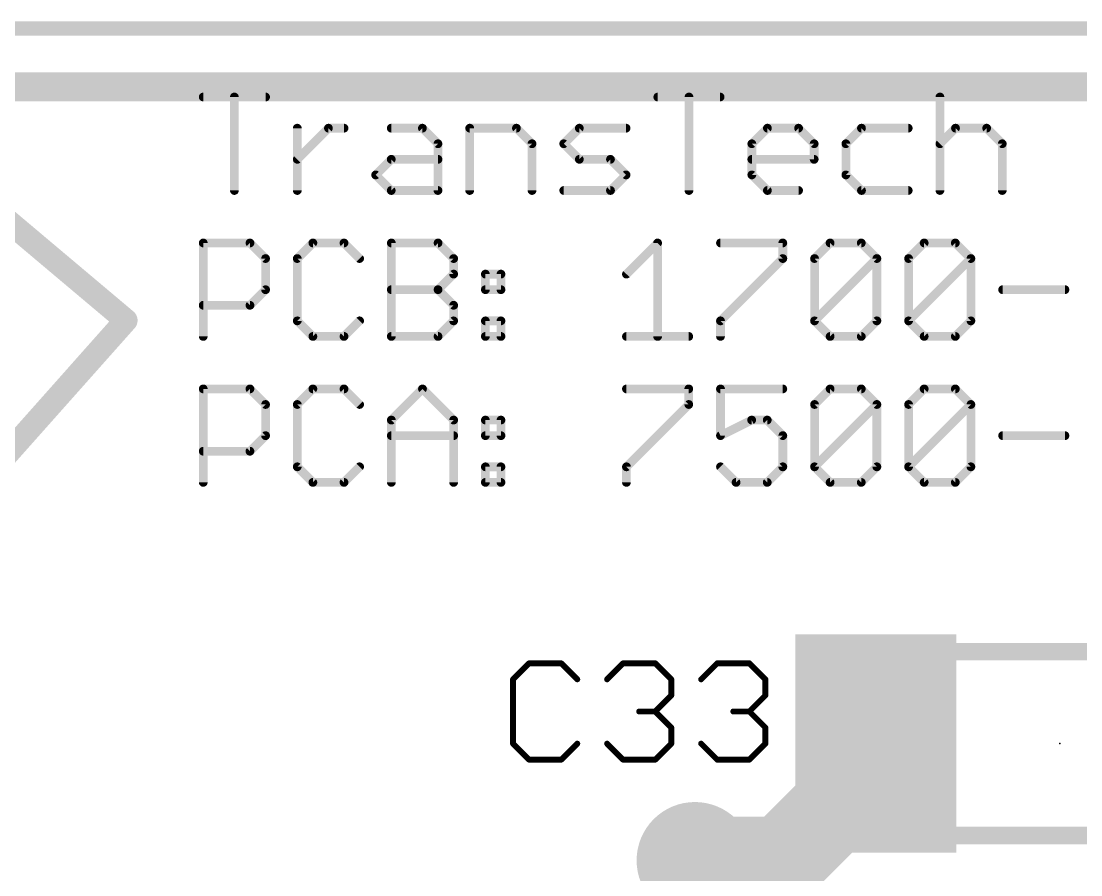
# Model space of a CAD drawing. Extents: x -19 to 124, y 0 to 88.
# Drawn here: x 13.57 to 22.79, y 75.19 to 82.61 of the extents above; entities that cross this region are included whole.
import ezdxf

# ---------------------------------------------------------------- set-up
doc = ezdxf.new("R2010")
doc.units = 0
for name, color, linetype in [('1', 12, 'CONTINUOUS'), ('18', 110, 'CONTINUOUS'), ('2', 110, 'CONTINUOUS'), ('20', 53, 'CONTINUOUS'), ('21', 253, 'CONTINUOUS'), ('23', 53, 'CONTINUOUS'), ('25', 253, 'CONTINUOUS')]:
    doc.layers.add(name, color=color, linetype=linetype)

# ---------------------------------------------------------------- blocks, each defined once
blk = doc.blocks.new('RECT')
blk.add_solid([(-0.5, -0.5), (0.5, -0.5), (-0.5, 0.5), (0.5, 0.5)])
blk = doc.blocks.new('ROUNDV')
at = {"const_width": 0.5}
blk.add_lwpolyline([(0, -0.25, 1), (0, 0.25, 1), (0, -0.25)], format="xyb", dxfattribs=at)

msp = doc.modelspace()

# ---------------------------------------------------------------- linework, layer by layer
at = {"layer": '1', "const_width": 0.762}
for points in [[(21.006, 76.327), (21.006, 76.124)], [(21.006, 76.124), (20.193, 75.311)], [(20.193, 75.311), (19.431, 75.311)]]:
    msp.add_lwpolyline(points, dxfattribs=at)
at = {"layer": '1', "const_width": 0.381}
for points in [[(21.1965, 76.327, 1), (20.8155, 76.327)], [(21.1407, 75.9893, 1), (20.8713, 76.2587)], [(20.8155, 76.124, 1), (21.1965, 76.124)], [(19.431, 75.5015, 1), (19.431, 75.1205)], [(20.0583, 75.4457, 1), (20.3277, 75.1763)], [(20.193, 75.1205, 1), (20.193, 75.5015)]]:
    msp.add_lwpolyline(points, format="xyb", dxfattribs=at)
at = {"layer": '2', "const_width": 0.254}
msp.add_lwpolyline([(101.092, 82.042), (0.508, 82.042)], dxfattribs=at)
at = {"layer": '20', "const_width": 0.127}
msp.add_lwpolyline([(101.6, 82.55), (0, 82.55)], dxfattribs=at)
at = {"layer": '21', "const_width": 0.1524}
for points in [[(24.206, 77.127), (21.006, 77.127)], [(21.006, 75.527), (24.206, 75.527)]]:
    msp.add_lwpolyline(points, dxfattribs=at)
at = {"layer": '21', "const_width": 0.0762}
for points in [[(21.006, 77.1651, 1), (21.006, 77.0889)], [(21.006, 75.5651, 1), (21.006, 75.4889)]]:
    msp.add_lwpolyline(points, format="xyb", dxfattribs=at)
at = {"layer": '23'}
msp.add_point((22.606, 76.327), dxfattribs=at)
at = {"layer": '25'}
for points, const_width in [([(12.065, 82.042), (14.478, 80.01)], 0.2032), ([(15.1511, 81.9538), (15.6934, 81.9538)], 0.0762), ([(15.4223, 81.1403), (15.4223, 81.9538)], 0.0762), ([(19.1076, 81.9538), (19.6499, 81.9538)], 0.0762), ([(19.3787, 81.1403), (19.3787, 81.9538)], 0.0762), ([(21.5633, 81.9538), (21.5633, 81.1403)], 0.0762), ([(15.9697, 81.1403), (15.9697, 81.6826)], 0.0762), ([(15.9697, 81.4115), (16.2408, 81.6826)], 0.0762), ([(16.2408, 81.6826), (16.3764, 81.6826)], 0.0762), ([(16.7874, 81.6826), (17.0586, 81.6826)], 0.0762), ([(17.0586, 81.6826), (17.1942, 81.547)], 0.0762), ([(17.4704, 81.1403), (17.4704, 81.6826)], 0.0762), ([(17.4704, 81.6826), (17.8772, 81.6826)], 0.0762), ([(17.8772, 81.6826), (18.0127, 81.547)], 0.0762), ([(18.289, 81.547), (18.4246, 81.6826)], 0.0762), ([(18.4246, 81.6826), (18.8313, 81.6826)], 0.0762), ([(19.9261, 81.547), (20.0617, 81.6826)], 0.0762), ([(20.0617, 81.6826), (20.3329, 81.6826)], 0.0762), ([(20.3329, 81.6826), (20.4685, 81.547)], 0.0762), ([(20.8803, 81.6826), (20.7447, 81.547)], 0.0762), ([(21.287, 81.6826), (20.8803, 81.6826)], 0.0762), ([(21.5633, 81.547), (21.6989, 81.6826)], 0.0762), ([(21.6989, 81.6826), (21.97, 81.6826)], 0.0762), ([(21.97, 81.6826), (22.1056, 81.547)], 0.0762), ([(17.1942, 81.547), (17.1942, 81.1403)], 0.0762), ([(18.0127, 81.547), (18.0127, 81.1403)], 0.0762), ([(18.4246, 81.4115), (18.289, 81.547)], 0.0762), ([(19.9261, 81.2759), (19.9261, 81.547)], 0.0762), ([(20.4685, 81.547), (20.4685, 81.4115)], 0.0762), ([(20.7447, 81.547), (20.7447, 81.2759)], 0.0762), ([(22.1056, 81.547), (22.1056, 81.1403)], 0.0762), ([(16.6518, 81.2759), (16.7874, 81.4115)], 0.0762), ([(16.7874, 81.4115), (17.1942, 81.4115)], 0.0762), ([(18.6957, 81.4115), (18.4246, 81.4115)], 0.0762), ([(18.8313, 81.2759), (18.6957, 81.4115)], 0.0762), ([(20.4685, 81.4115), (19.9261, 81.4115)], 0.0762), ([(16.7874, 81.1403), (16.6518, 81.2759)], 0.0762), ([(18.6957, 81.1403), (18.8313, 81.2759)], 0.0762), ([(20.0617, 81.1403), (19.9261, 81.2759)], 0.0762), ([(20.7447, 81.2759), (20.8803, 81.1403)], 0.0762), ([(17.1942, 81.1403), (16.7874, 81.1403)], 0.0762), ([(18.289, 81.1403), (18.6957, 81.1403)], 0.0762), ([(20.3329, 81.1403), (20.0617, 81.1403)], 0.0762), ([(20.8803, 81.1403), (21.287, 81.1403)], 0.0762), ([(15.1511, 79.8703), (15.1511, 80.6838)], 0.0762), ([(15.1511, 80.6838), (15.5578, 80.6838)], 0.0762), ([(15.5578, 80.6838), (15.6934, 80.5482)], 0.0762), ([(16.1053, 80.6838), (15.9697, 80.5482)], 0.0762), ([(16.3764, 80.6838), (16.1053, 80.6838)], 0.0762), ([(16.512, 80.5482), (16.3764, 80.6838)], 0.0762), ([(16.7883, 79.8703), (16.7883, 80.6838)], 0.0762), ([(16.7883, 80.6838), (17.195, 80.6838)], 0.0762), ([(17.195, 80.6838), (17.3306, 80.5482)], 0.0762), ([(18.8347, 80.4126), (19.1059, 80.6838)], 0.0762), ([(19.1059, 80.6838), (19.1059, 79.8703)], 0.0762), ([(19.6533, 80.6838), (20.1956, 80.6838)], 0.0762), ([(20.1956, 80.6838), (20.1956, 80.5482)], 0.0762), ([(20.4719, 80.5482), (20.6074, 80.6838)], 0.0762), ([(20.6074, 80.6838), (20.8786, 80.6838)], 0.0762), ([(20.8786, 80.6838), (21.0142, 80.5482)], 0.0762), ([(21.2904, 80.5482), (21.426, 80.6838)], 0.0762), ([(21.426, 80.6838), (21.6972, 80.6838)], 0.0762), ([(21.6972, 80.6838), (21.8328, 80.5482)], 0.0762), ([(15.6934, 80.5482), (15.6934, 80.277)], 0.0762), ([(15.9697, 80.5482), (15.9697, 80.0059)], 0.0762), ([(17.3306, 80.5482), (17.3306, 80.4126)], 0.0762), ([(20.1956, 80.5482), (19.6533, 80.0059)], 0.0762), ([(20.4719, 80.0059), (20.4719, 80.5482)], 0.0762), ([(20.4719, 80.0059), (21.0142, 80.5482)], 0.0762), ([(21.0142, 80.5482), (21.0142, 80.0059)], 0.0762), ([(21.2904, 80.0059), (21.2904, 80.5482)], 0.0762), ([(21.2904, 80.0059), (21.8328, 80.5482)], 0.0762), ([(21.8328, 80.5482), (21.8328, 80.0059)], 0.0762), ([(17.3306, 80.4126), (17.195, 80.277)], 0.0762), ([(17.6068, 80.4126), (17.7424, 80.4126)], 0.0762), ([(17.6068, 80.277), (17.6068, 80.4126)], 0.0762), ([(17.7424, 80.4126), (17.7424, 80.277)], 0.0762), ([(15.6934, 80.277), (15.5578, 80.1415)], 0.0762), ([(16.7883, 80.277), (17.195, 80.277)], 0.0762), ([(17.195, 80.277), (17.3306, 80.1415)], 0.0762), ([(17.7424, 80.277), (17.6068, 80.277)], 0.0762), ([(22.109, 80.277), (22.6513, 80.277)], 0.0762), ([(15.5578, 80.1415), (15.1511, 80.1415)], 0.0762), ([(17.3306, 80.1415), (17.3306, 80.0059)], 0.0762), ([(14.478, 80.01), (12.446, 77.724)], 0.2032), ([(15.9697, 80.0059), (16.1053, 79.8703)], 0.0762), ([(16.3764, 79.8703), (16.512, 80.0059)], 0.0762), ([(17.3306, 80.0059), (17.195, 79.8703)], 0.0762), ([(17.6068, 80.0059), (17.7424, 80.0059)], 0.0762), ([(17.6068, 79.8703), (17.6068, 80.0059)], 0.0762), ([(17.7424, 80.0059), (17.7424, 79.8703)], 0.0762), ([(19.6533, 80.0059), (19.6533, 79.8703)], 0.0762), ([(20.6074, 79.8703), (20.4719, 80.0059)], 0.0762), ([(21.0142, 80.0059), (20.8786, 79.8703)], 0.0762), ([(21.426, 79.8703), (21.2904, 80.0059)], 0.0762), ([(21.8328, 80.0059), (21.6972, 79.8703)], 0.0762), ([(16.1053, 79.8703), (16.3764, 79.8703)], 0.0762), ([(17.195, 79.8703), (16.7883, 79.8703)], 0.0762), ([(17.7424, 79.8703), (17.6068, 79.8703)], 0.0762), ([(18.8347, 79.8703), (19.377, 79.8703)], 0.0762), ([(20.8786, 79.8703), (20.6074, 79.8703)], 0.0762), ([(21.6972, 79.8703), (21.426, 79.8703)], 0.0762), ([(15.1511, 78.6003), (15.1511, 79.4138)], 0.0762), ([(15.1511, 79.4138), (15.5578, 79.4138)], 0.0762), ([(15.5578, 79.4138), (15.6934, 79.2782)], 0.0762), ([(16.1053, 79.4138), (15.9697, 79.2782)], 0.0762), ([(16.3764, 79.4138), (16.1053, 79.4138)], 0.0762), ([(16.512, 79.2782), (16.3764, 79.4138)], 0.0762), ([(16.7883, 79.1426), (17.0594, 79.4138)], 0.0762), ([(17.0594, 79.4138), (17.3306, 79.1426)], 0.0762), ([(18.8347, 79.4138), (19.377, 79.4138)], 0.0762), ([(19.377, 79.4138), (19.377, 79.2782)], 0.0762), ([(20.1956, 79.4138), (19.6533, 79.4138)], 0.0762), ([(19.6533, 79.4138), (19.6533, 79.007)], 0.0762), ([(20.4719, 79.2782), (20.6074, 79.4138)], 0.0762), ([(20.6074, 79.4138), (20.8786, 79.4138)], 0.0762), ([(20.8786, 79.4138), (21.0142, 79.2782)], 0.0762), ([(21.2904, 79.2782), (21.426, 79.4138)], 0.0762), ([(21.426, 79.4138), (21.6972, 79.4138)], 0.0762), ([(21.6972, 79.4138), (21.8328, 79.2782)], 0.0762), ([(15.6934, 79.2782), (15.6934, 79.007)], 0.0762), ([(15.9697, 79.2782), (15.9697, 78.7359)], 0.0762), ([(19.377, 79.2782), (18.8347, 78.7359)], 0.0762), ([(20.4719, 78.7359), (20.4719, 79.2782)], 0.0762), ([(20.4719, 78.7359), (21.0142, 79.2782)], 0.0762), ([(21.0142, 79.2782), (21.0142, 78.7359)], 0.0762), ([(21.2904, 78.7359), (21.2904, 79.2782)], 0.0762), ([(21.2904, 78.7359), (21.8328, 79.2782)], 0.0762), ([(21.8328, 79.2782), (21.8328, 78.7359)], 0.0762), ([(16.7883, 78.6003), (16.7883, 79.1426)], 0.0762), ([(17.3306, 79.1426), (17.3306, 78.6003)], 0.0762), ([(17.6068, 79.1426), (17.7424, 79.1426)], 0.0762), ([(17.6068, 79.007), (17.6068, 79.1426)], 0.0762), ([(17.7424, 79.1426), (17.7424, 79.007)], 0.0762), ([(19.6533, 79.007), (19.9244, 79.1426)], 0.0762), ([(19.9244, 79.1426), (20.06, 79.1426)], 0.0762), ([(20.06, 79.1426), (20.1956, 79.007)], 0.0762), ([(15.6934, 79.007), (15.5578, 78.8715)], 0.0762), ([(16.7883, 79.007), (17.3306, 79.007)], 0.0762), ([(17.7424, 79.007), (17.6068, 79.007)], 0.0762), ([(20.1956, 79.007), (20.1956, 78.7359)], 0.0762), ([(22.109, 79.007), (22.6513, 79.007)], 0.0762), ([(15.5578, 78.8715), (15.1511, 78.8715)], 0.0762), ([(15.9697, 78.7359), (16.1053, 78.6003)], 0.0762), ([(16.3764, 78.6003), (16.512, 78.7359)], 0.0762), ([(17.6068, 78.7359), (17.7424, 78.7359)], 0.0762), ([(17.6068, 78.6003), (17.6068, 78.7359)], 0.0762), ([(17.7424, 78.7359), (17.7424, 78.6003)], 0.0762), ([(18.8347, 78.7359), (18.8347, 78.6003)], 0.0762), ([(19.7889, 78.6003), (19.6533, 78.7359)], 0.0762), ([(20.1956, 78.7359), (20.06, 78.6003)], 0.0762), ([(20.6074, 78.6003), (20.4719, 78.7359)], 0.0762), ([(21.0142, 78.7359), (20.8786, 78.6003)], 0.0762), ([(21.426, 78.6003), (21.2904, 78.7359)], 0.0762), ([(21.8328, 78.7359), (21.6972, 78.6003)], 0.0762), ([(16.1053, 78.6003), (16.3764, 78.6003)], 0.0762), ([(17.7424, 78.6003), (17.6068, 78.6003)], 0.0762), ([(20.06, 78.6003), (19.7889, 78.6003)], 0.0762), ([(20.8786, 78.6003), (20.6074, 78.6003)], 0.0762), ([(21.6972, 78.6003), (21.426, 78.6003)], 0.0762), ([(17.9873, 77.0262), (17.8475, 76.8864)], 0.0508), ([(18.267, 77.0262), (17.9873, 77.0262)], 0.0508), ([(18.4068, 76.8864), (18.267, 77.0262)], 0.0508), ([(18.6661, 76.8864), (18.8059, 77.0262)], 0.0508), ([(18.8059, 77.0262), (19.0856, 77.0262)], 0.0508), ([(19.0856, 77.0262), (19.2254, 76.8864)], 0.0508), ([(19.4847, 76.8864), (19.6245, 77.0262)], 0.0508), ([(19.6245, 77.0262), (19.9041, 77.0262)], 0.0508), ([(19.9041, 77.0262), (20.044, 76.8864)], 0.0508), ([(17.8475, 76.8864), (17.8475, 76.3271)], 0.0508), ([(19.2254, 76.8864), (19.2254, 76.7466)], 0.0508), ([(20.044, 76.8864), (20.044, 76.7466)], 0.0508), ([(19.2254, 76.7466), (19.0856, 76.6068)], 0.0508), ([(20.044, 76.7466), (19.9041, 76.6068)], 0.0508), ([(19.0856, 76.6068), (18.9457, 76.6068)], 0.0508), ([(19.0856, 76.6068), (19.2254, 76.4669)], 0.0508), ([(19.9041, 76.6068), (19.7643, 76.6068)], 0.0508), ([(19.9041, 76.6068), (20.044, 76.4669)], 0.0508), ([(19.2254, 76.4669), (19.2254, 76.3271)], 0.0508), ([(20.044, 76.4669), (20.044, 76.3271)], 0.0508), ([(17.8475, 76.3271), (17.9873, 76.1873)], 0.0508), ([(18.267, 76.1873), (18.4068, 76.3271)], 0.0508), ([(18.8059, 76.1873), (18.6661, 76.3271)], 0.0508), ([(19.2254, 76.3271), (19.0856, 76.1873)], 0.0508), ([(19.6245, 76.1873), (19.4847, 76.3271)], 0.0508), ([(20.044, 76.3271), (19.9041, 76.1873)], 0.0508), ([(17.9873, 76.1873), (18.267, 76.1873)], 0.0508), ([(19.0856, 76.1873), (18.8059, 76.1873)], 0.0508), ([(19.9041, 76.1873), (19.6245, 76.1873)], 0.0508)]:
    msp.add_lwpolyline(points, dxfattribs=dict(at, const_width=const_width))
for points, const_width in [([(15.1511, 81.9728, 1), (15.1511, 81.9347)], 0.0381), ([(15.4413, 81.9538, 1), (15.4032, 81.9538)], 0.0381), ([(15.6934, 81.9347, 1), (15.6934, 81.9728)], 0.0381), ([(19.1076, 81.9728, 1), (19.1076, 81.9347)], 0.0381), ([(19.3978, 81.9538, 1), (19.3597, 81.9538)], 0.0381), ([(19.6499, 81.9347, 1), (19.6499, 81.9728)], 0.0381), ([(21.5823, 81.9538, 1), (21.5442, 81.9538)], 0.0381), ([(15.9887, 81.6826, 1), (15.9506, 81.6826)], 0.0381), ([(16.2408, 81.7017, 1), (16.2408, 81.6636)], 0.0381), ([(16.2543, 81.6692, 1), (16.2274, 81.6961)], 0.0381), ([(16.3764, 81.6636, 1), (16.3764, 81.7017)], 0.0381), ([(16.7874, 81.7017, 1), (16.7874, 81.6636)], 0.0381), ([(17.072, 81.6961, 1), (17.0451, 81.6692)], 0.0381), ([(17.0586, 81.6636, 1), (17.0586, 81.7017)], 0.0381), ([(17.4895, 81.6826, 1), (17.4514, 81.6826)], 0.0381), ([(17.4704, 81.7017, 1), (17.4704, 81.6636)], 0.0381), ([(17.8906, 81.6961, 1), (17.8637, 81.6692)], 0.0381), ([(17.8772, 81.6636, 1), (17.8772, 81.7017)], 0.0381), ([(18.4246, 81.7017, 1), (18.4246, 81.6636)], 0.0381), ([(18.438, 81.6692, 1), (18.4111, 81.6961)], 0.0381), ([(18.8313, 81.6636, 1), (18.8313, 81.7017)], 0.0381), ([(20.0617, 81.7017, 1), (20.0617, 81.6636)], 0.0381), ([(20.0752, 81.6692, 1), (20.0482, 81.6961)], 0.0381), ([(20.3464, 81.6961, 1), (20.3194, 81.6692)], 0.0381), ([(20.3329, 81.6636, 1), (20.3329, 81.7017)], 0.0381), ([(20.8803, 81.7017, 1), (20.8803, 81.6636)], 0.0381), ([(20.8938, 81.6692, 1), (20.8668, 81.6961)], 0.0381), ([(21.287, 81.6636, 1), (21.287, 81.7017)], 0.0381), ([(21.6989, 81.7017, 1), (21.6989, 81.6636)], 0.0381), ([(21.7123, 81.6692, 1), (21.6854, 81.6961)], 0.0381), ([(21.9835, 81.6961, 1), (21.9566, 81.6692)], 0.0381), ([(21.97, 81.6636, 1), (21.97, 81.7017)], 0.0381), ([(17.2132, 81.547, 1), (17.1751, 81.547)], 0.0381), ([(17.1807, 81.5336, 1), (17.2076, 81.5605)], 0.0381), ([(18.0318, 81.547, 1), (17.9937, 81.547)], 0.0381), ([(17.9993, 81.5336, 1), (18.0262, 81.5605)], 0.0381), ([(18.3025, 81.5605, 1), (18.2755, 81.5336)], 0.0381), ([(18.2755, 81.5605, 1), (18.3025, 81.5336)], 0.0381), ([(19.9452, 81.547, 1), (19.9071, 81.547)], 0.0381), ([(19.9127, 81.5605, 1), (19.9396, 81.5336)], 0.0381), ([(20.4875, 81.547, 1), (20.4494, 81.547)], 0.0381), ([(20.455, 81.5336, 1), (20.4819, 81.5605)], 0.0381), ([(20.7638, 81.547, 1), (20.7257, 81.547)], 0.0381), ([(20.7312, 81.5605, 1), (20.7582, 81.5336)], 0.0381), ([(21.5498, 81.5605, 1), (21.5768, 81.5336)], 0.0381), ([(22.1247, 81.547, 1), (22.0866, 81.547)], 0.0381), ([(22.0922, 81.5336, 1), (22.1191, 81.5605)], 0.0381), ([(15.9562, 81.4249, 1), (15.9831, 81.398)], 0.0381), ([(16.7874, 81.4305, 1), (16.7874, 81.3924)], 0.0381), ([(16.8009, 81.398, 1), (16.7739, 81.4249)], 0.0381), ([(17.1942, 81.3924, 1), (17.1942, 81.4305)], 0.0381), ([(18.4246, 81.4305, 1), (18.4246, 81.3924)], 0.0381), ([(18.4111, 81.398, 1), (18.438, 81.4249)], 0.0381), ([(18.7092, 81.4249, 1), (18.6823, 81.398)], 0.0381), ([(18.6957, 81.3924, 1), (18.6957, 81.4305)], 0.0381), ([(19.9261, 81.4305, 1), (19.9261, 81.3924)], 0.0381), ([(20.4685, 81.3924, 1), (20.4685, 81.4305)], 0.0381), ([(20.4494, 81.4115, 1), (20.4875, 81.4115)], 0.0381), ([(16.6653, 81.2894, 1), (16.6384, 81.2624)], 0.0381), ([(16.6384, 81.2894, 1), (16.6653, 81.2624)], 0.0381), ([(18.8448, 81.2624, 1), (18.8178, 81.2894)], 0.0381), ([(18.8178, 81.2624, 1), (18.8448, 81.2894)], 0.0381), ([(19.9396, 81.2894, 1), (19.9127, 81.2624)], 0.0381), ([(19.9071, 81.2759, 1), (19.9452, 81.2759)], 0.0381), ([(20.7582, 81.2894, 1), (20.7312, 81.2624)], 0.0381), ([(20.7257, 81.2759, 1), (20.7638, 81.2759)], 0.0381), ([(16.7874, 81.1594, 1), (16.7874, 81.1213)], 0.0381), ([(16.7739, 81.1268, 1), (16.8009, 81.1538)], 0.0381), ([(17.1942, 81.1213, 1), (17.1942, 81.1594)], 0.0381), ([(18.289, 81.1594, 1), (18.289, 81.1213)], 0.0381), ([(18.6823, 81.1538, 1), (18.7092, 81.1268)], 0.0381), ([(18.6957, 81.1213, 1), (18.6957, 81.1594)], 0.0381), ([(20.0617, 81.1594, 1), (20.0617, 81.1213)], 0.0381), ([(20.0482, 81.1268, 1), (20.0752, 81.1538)], 0.0381), ([(20.3329, 81.1213, 1), (20.3329, 81.1594)], 0.0381), ([(20.8803, 81.1594, 1), (20.8803, 81.1213)], 0.0381), ([(20.8668, 81.1268, 1), (20.8938, 81.1538)], 0.0381), ([(21.287, 81.1213, 1), (21.287, 81.1594)], 0.0381), ([(15.4032, 81.1403, 1), (15.4413, 81.1403)], 0.0381), ([(15.9506, 81.1403, 1), (15.9887, 81.1403)], 0.0381), ([(17.1751, 81.1403, 1), (17.2132, 81.1403)], 0.0381), ([(17.4514, 81.1403, 1), (17.4895, 81.1403)], 0.0381), ([(17.9937, 81.1403, 1), (18.0318, 81.1403)], 0.0381), ([(19.3597, 81.1403, 1), (19.3978, 81.1403)], 0.0381), ([(21.5442, 81.1403, 1), (21.5823, 81.1403)], 0.0381), ([(22.0866, 81.1403, 1), (22.1247, 81.1403)], 0.0381), ([(15.1702, 80.6838, 1), (15.1321, 80.6838)], 0.0381), ([(15.1511, 80.7028, 1), (15.1511, 80.6647)], 0.0381), ([(15.5713, 80.6973, 1), (15.5444, 80.6703)], 0.0381), ([(15.5578, 80.6647, 1), (15.5578, 80.7028)], 0.0381), ([(16.1053, 80.7028, 1), (16.1053, 80.6647)], 0.0381), ([(16.1187, 80.6703, 1), (16.0918, 80.6973)], 0.0381), ([(16.3899, 80.6973, 1), (16.363, 80.6703)], 0.0381), ([(16.3764, 80.6647, 1), (16.3764, 80.7028)], 0.0381), ([(16.8073, 80.6838, 1), (16.7692, 80.6838)], 0.0381), ([(16.7883, 80.7028, 1), (16.7883, 80.6647)], 0.0381), ([(17.2085, 80.6973, 1), (17.1815, 80.6703)], 0.0381), ([(17.195, 80.6647, 1), (17.195, 80.7028)], 0.0381), ([(19.1249, 80.6838, 1), (19.0868, 80.6838)], 0.0381), ([(19.1193, 80.6703, 1), (19.0924, 80.6973)], 0.0381), ([(19.6533, 80.7028, 1), (19.6533, 80.6647)], 0.0381), ([(20.2147, 80.6838, 1), (20.1766, 80.6838)], 0.0381), ([(20.1956, 80.6647, 1), (20.1956, 80.7028)], 0.0381), ([(20.6074, 80.7028, 1), (20.6074, 80.6647)], 0.0381), ([(20.6209, 80.6703, 1), (20.594, 80.6973)], 0.0381), ([(20.8921, 80.6973, 1), (20.8651, 80.6703)], 0.0381), ([(20.8786, 80.6647, 1), (20.8786, 80.7028)], 0.0381), ([(21.426, 80.7028, 1), (21.426, 80.6647)], 0.0381), ([(21.4395, 80.6703, 1), (21.4125, 80.6973)], 0.0381), ([(21.7107, 80.6973, 1), (21.6837, 80.6703)], 0.0381), ([(21.6972, 80.6647, 1), (21.6972, 80.7028)], 0.0381), ([(15.7125, 80.5482, 1), (15.6744, 80.5482)], 0.0381), ([(15.68, 80.5347, 1), (15.7069, 80.5617)], 0.0381), ([(15.9887, 80.5482, 1), (15.9506, 80.5482)], 0.0381), ([(15.9562, 80.5617, 1), (15.9831, 80.5347)], 0.0381), ([(16.4985, 80.5347, 1), (16.5255, 80.5617)], 0.0381), ([(17.3496, 80.5482, 1), (17.3115, 80.5482)], 0.0381), ([(17.3171, 80.5347, 1), (17.3441, 80.5617)], 0.0381), ([(20.1766, 80.5482, 1), (20.2147, 80.5482)], 0.0381), ([(20.2091, 80.5347, 1), (20.1821, 80.5617)], 0.0381), ([(20.4909, 80.5482, 1), (20.4528, 80.5482)], 0.0381), ([(20.4584, 80.5617, 1), (20.4853, 80.5347)], 0.0381), ([(21.0332, 80.5482, 1), (20.9951, 80.5482)], 0.0381), ([(21.0277, 80.5347, 1), (21.0007, 80.5617)], 0.0381), ([(21.0007, 80.5347, 1), (21.0277, 80.5617)], 0.0381), ([(21.3095, 80.5482, 1), (21.2714, 80.5482)], 0.0381), ([(21.277, 80.5617, 1), (21.3039, 80.5347)], 0.0381), ([(21.8518, 80.5482, 1), (21.8137, 80.5482)], 0.0381), ([(21.8462, 80.5347, 1), (21.8193, 80.5617)], 0.0381), ([(21.8193, 80.5347, 1), (21.8462, 80.5617)], 0.0381), ([(17.3115, 80.4126, 1), (17.3496, 80.4126)], 0.0381), ([(17.3441, 80.3992, 1), (17.3171, 80.4261)], 0.0381), ([(17.6068, 80.4317, 1), (17.6068, 80.3936)], 0.0381), ([(17.6259, 80.4126, 1), (17.5878, 80.4126)], 0.0381), ([(17.7615, 80.4126, 1), (17.7234, 80.4126)], 0.0381), ([(17.7424, 80.3936, 1), (17.7424, 80.4317)], 0.0381), ([(18.8212, 80.4261, 1), (18.8482, 80.3992)], 0.0381), ([(15.6744, 80.277, 1), (15.7125, 80.277)], 0.0381), ([(15.7069, 80.2636, 1), (15.68, 80.2905)], 0.0381), ([(16.7883, 80.2961, 1), (16.7883, 80.258)], 0.0381), ([(17.2085, 80.2905, 1), (17.1815, 80.2636)], 0.0381), ([(17.1815, 80.2905, 1), (17.2085, 80.2636)], 0.0381), ([(17.195, 80.258, 1), (17.195, 80.2961)], 0.0381), ([(17.6068, 80.2961, 1), (17.6068, 80.258)], 0.0381), ([(17.5878, 80.277, 1), (17.6259, 80.277)], 0.0381), ([(17.7234, 80.277, 1), (17.7615, 80.277)], 0.0381), ([(17.7424, 80.258, 1), (17.7424, 80.2961)], 0.0381), ([(22.109, 80.2961, 1), (22.109, 80.258)], 0.0381), ([(22.6513, 80.258, 1), (22.6513, 80.2961)], 0.0381), ([(15.1511, 80.1605, 1), (15.1511, 80.1224)], 0.0381), ([(15.5444, 80.1549, 1), (15.5713, 80.128)], 0.0381), ([(15.5578, 80.1224, 1), (15.5578, 80.1605)], 0.0381), ([(17.3496, 80.1415, 1), (17.3115, 80.1415)], 0.0381), ([(17.3171, 80.128, 1), (17.3441, 80.1549)], 0.0381), ([(14.516, 79.9763, 1), (14.44, 80.0437)], 0.1016), ([(14.4453, 79.9711, 1), (14.5107, 80.0489)], 0.1016), ([(15.9831, 80.0194, 1), (15.9562, 79.9924)], 0.0381), ([(15.9506, 80.0059, 1), (15.9887, 80.0059)], 0.0381), ([(16.5255, 79.9924, 1), (16.4985, 80.0194)], 0.0381), ([(17.3115, 80.0059, 1), (17.3496, 80.0059)], 0.0381), ([(17.3441, 79.9924, 1), (17.3171, 80.0194)], 0.0381), ([(17.6068, 80.0249, 1), (17.6068, 79.9868)], 0.0381), ([(17.6259, 80.0059, 1), (17.5878, 80.0059)], 0.0381), ([(17.7615, 80.0059, 1), (17.7234, 80.0059)], 0.0381), ([(17.7424, 79.9868, 1), (17.7424, 80.0249)], 0.0381), ([(19.6723, 80.0059, 1), (19.6342, 80.0059)], 0.0381), ([(19.6398, 80.0194, 1), (19.6667, 79.9924)], 0.0381), ([(20.4853, 80.0194, 1), (20.4584, 79.9924)], 0.0381), ([(20.4584, 80.0194, 1), (20.4853, 79.9924)], 0.0381), ([(20.4528, 80.0059, 1), (20.4909, 80.0059)], 0.0381), ([(20.9951, 80.0059, 1), (21.0332, 80.0059)], 0.0381), ([(21.0277, 79.9924, 1), (21.0007, 80.0194)], 0.0381), ([(21.3039, 80.0194, 1), (21.277, 79.9924)], 0.0381), ([(21.277, 80.0194, 1), (21.3039, 79.9924)], 0.0381), ([(21.2714, 80.0059, 1), (21.3095, 80.0059)], 0.0381), ([(21.8137, 80.0059, 1), (21.8518, 80.0059)], 0.0381), ([(21.8462, 79.9924, 1), (21.8193, 80.0194)], 0.0381), ([(15.1321, 79.8703, 1), (15.1702, 79.8703)], 0.0381), ([(16.1053, 79.8893, 1), (16.1053, 79.8513)], 0.0381), ([(16.0918, 79.8568, 1), (16.1187, 79.8838)], 0.0381), ([(16.363, 79.8838, 1), (16.3899, 79.8568)], 0.0381), ([(16.3764, 79.8513, 1), (16.3764, 79.8893)], 0.0381), ([(16.7883, 79.8893, 1), (16.7883, 79.8513)], 0.0381), ([(16.7692, 79.8703, 1), (16.8073, 79.8703)], 0.0381), ([(17.1815, 79.8838, 1), (17.2085, 79.8568)], 0.0381), ([(17.195, 79.8513, 1), (17.195, 79.8893)], 0.0381), ([(17.6068, 79.8893, 1), (17.6068, 79.8513)], 0.0381), ([(17.5878, 79.8703, 1), (17.6259, 79.8703)], 0.0381), ([(17.7234, 79.8703, 1), (17.7615, 79.8703)], 0.0381), ([(17.7424, 79.8513, 1), (17.7424, 79.8893)], 0.0381), ([(18.8347, 79.8893, 1), (18.8347, 79.8513)], 0.0381), ([(19.0868, 79.8703, 1), (19.1249, 79.8703)], 0.0381), ([(19.377, 79.8513, 1), (19.377, 79.8893)], 0.0381), ([(19.6342, 79.8703, 1), (19.6723, 79.8703)], 0.0381), ([(20.6074, 79.8893, 1), (20.6074, 79.8513)], 0.0381), ([(20.594, 79.8568, 1), (20.6209, 79.8838)], 0.0381), ([(20.8651, 79.8838, 1), (20.8921, 79.8568)], 0.0381), ([(20.8786, 79.8513, 1), (20.8786, 79.8893)], 0.0381), ([(21.426, 79.8893, 1), (21.426, 79.8513)], 0.0381), ([(21.4125, 79.8568, 1), (21.4395, 79.8838)], 0.0381), ([(21.6837, 79.8838, 1), (21.7107, 79.8568)], 0.0381), ([(21.6972, 79.8513, 1), (21.6972, 79.8893)], 0.0381), ([(15.1702, 79.4138, 1), (15.1321, 79.4138)], 0.0381), ([(15.1511, 79.4328, 1), (15.1511, 79.3947)], 0.0381), ([(15.5713, 79.4273, 1), (15.5444, 79.4003)], 0.0381), ([(15.5578, 79.3947, 1), (15.5578, 79.4328)], 0.0381), ([(16.1053, 79.4328, 1), (16.1053, 79.3947)], 0.0381), ([(16.1187, 79.4003, 1), (16.0918, 79.4273)], 0.0381), ([(16.3899, 79.4273, 1), (16.363, 79.4003)], 0.0381), ([(16.3764, 79.3947, 1), (16.3764, 79.4328)], 0.0381), ([(17.0729, 79.4273, 1), (17.0459, 79.4003)], 0.0381), ([(17.0729, 79.4003, 1), (17.0459, 79.4273)], 0.0381), ([(18.8347, 79.4328, 1), (18.8347, 79.3947)], 0.0381), ([(19.3961, 79.4138, 1), (19.358, 79.4138)], 0.0381), ([(19.377, 79.3947, 1), (19.377, 79.4328)], 0.0381), ([(19.6723, 79.4138, 1), (19.6342, 79.4138)], 0.0381), ([(19.6533, 79.4328, 1), (19.6533, 79.3947)], 0.0381), ([(20.1956, 79.3947, 1), (20.1956, 79.4328)], 0.0381), ([(20.6074, 79.4328, 1), (20.6074, 79.3947)], 0.0381), ([(20.6209, 79.4003, 1), (20.594, 79.4273)], 0.0381), ([(20.8921, 79.4273, 1), (20.8651, 79.4003)], 0.0381), ([(20.8786, 79.3947, 1), (20.8786, 79.4328)], 0.0381), ([(21.426, 79.4328, 1), (21.426, 79.3947)], 0.0381), ([(21.4395, 79.4003, 1), (21.4125, 79.4273)], 0.0381), ([(21.7107, 79.4273, 1), (21.6837, 79.4003)], 0.0381), ([(21.6972, 79.3947, 1), (21.6972, 79.4328)], 0.0381), ([(15.7125, 79.2782, 1), (15.6744, 79.2782)], 0.0381), ([(15.68, 79.2647, 1), (15.7069, 79.2917)], 0.0381), ([(15.9887, 79.2782, 1), (15.9506, 79.2782)], 0.0381), ([(15.9562, 79.2917, 1), (15.9831, 79.2647)], 0.0381), ([(16.4985, 79.2647, 1), (16.5255, 79.2917)], 0.0381), ([(19.358, 79.2782, 1), (19.3961, 79.2782)], 0.0381), ([(19.3905, 79.2647, 1), (19.3636, 79.2917)], 0.0381), ([(20.4909, 79.2782, 1), (20.4528, 79.2782)], 0.0381), ([(20.4584, 79.2917, 1), (20.4853, 79.2647)], 0.0381), ([(21.0332, 79.2782, 1), (20.9951, 79.2782)], 0.0381), ([(21.0007, 79.2647, 1), (21.0277, 79.2917)], 0.0381), ([(21.0277, 79.2647, 1), (21.0007, 79.2917)], 0.0381), ([(21.3095, 79.2782, 1), (21.2714, 79.2782)], 0.0381), ([(21.277, 79.2917, 1), (21.3039, 79.2647)], 0.0381), ([(21.8518, 79.2782, 1), (21.8137, 79.2782)], 0.0381), ([(21.8193, 79.2647, 1), (21.8462, 79.2917)], 0.0381), ([(21.8462, 79.2647, 1), (21.8193, 79.2917)], 0.0381), ([(16.8073, 79.1426, 1), (16.7692, 79.1426)], 0.0381), ([(16.7748, 79.1561, 1), (16.8017, 79.1292)], 0.0381), ([(17.3496, 79.1426, 1), (17.3115, 79.1426)], 0.0381), ([(17.3171, 79.1292, 1), (17.3441, 79.1561)], 0.0381), ([(17.6068, 79.1617, 1), (17.6068, 79.1236)], 0.0381), ([(17.6259, 79.1426, 1), (17.5878, 79.1426)], 0.0381), ([(17.7615, 79.1426, 1), (17.7234, 79.1426)], 0.0381), ([(17.7424, 79.1236, 1), (17.7424, 79.1617)], 0.0381), ([(19.9244, 79.1617, 1), (19.9244, 79.1236)], 0.0381), ([(19.933, 79.1256, 1), (19.9159, 79.1597)], 0.0381), ([(20.0735, 79.1561, 1), (20.0466, 79.1292)], 0.0381), ([(20.06, 79.1236, 1), (20.06, 79.1617)], 0.0381), ([(15.7069, 78.9936, 1), (15.68, 79.0205)], 0.0381), ([(16.7883, 79.0261, 1), (16.7883, 78.988)], 0.0381), ([(17.3306, 78.988, 1), (17.3306, 79.0261)], 0.0381), ([(17.6068, 79.0261, 1), (17.6068, 78.988)], 0.0381), ([(17.7424, 78.988, 1), (17.7424, 79.0261)], 0.0381), ([(19.6448, 79.0241, 1), (19.6618, 78.99)], 0.0381), ([(20.2147, 79.007, 1), (20.1766, 79.007)], 0.0381), ([(22.109, 79.0261, 1), (22.109, 78.988)], 0.0381), ([(22.6513, 78.988, 1), (22.6513, 79.0261)], 0.0381), ([(15.6744, 79.007, 1), (15.7125, 79.007)], 0.0381), ([(17.5878, 79.007, 1), (17.6259, 79.007)], 0.0381), ([(17.7234, 79.007, 1), (17.7615, 79.007)], 0.0381), ([(19.6342, 79.007, 1), (19.6723, 79.007)], 0.0381), ([(20.1821, 78.9936, 1), (20.2091, 79.0205)], 0.0381), ([(15.1511, 78.8905, 1), (15.1511, 78.8524)], 0.0381), ([(15.5444, 78.8849, 1), (15.5713, 78.858)], 0.0381), ([(15.5578, 78.8524, 1), (15.5578, 78.8905)], 0.0381), ([(15.9831, 78.7494, 1), (15.9562, 78.7224)], 0.0381), ([(16.5255, 78.7224, 1), (16.4985, 78.7494)], 0.0381), ([(17.6068, 78.7549, 1), (17.6068, 78.7168)], 0.0381), ([(17.6259, 78.7359, 1), (17.5878, 78.7359)], 0.0381), ([(17.7615, 78.7359, 1), (17.7234, 78.7359)], 0.0381), ([(17.7424, 78.7168, 1), (17.7424, 78.7549)], 0.0381), ([(18.8538, 78.7359, 1), (18.8157, 78.7359)], 0.0381), ([(18.8212, 78.7494, 1), (18.8482, 78.7224)], 0.0381), ([(19.6667, 78.7494, 1), (19.6398, 78.7224)], 0.0381), ([(20.2091, 78.7224, 1), (20.1821, 78.7494)], 0.0381), ([(20.4853, 78.7494, 1), (20.4584, 78.7224)], 0.0381), ([(20.4584, 78.7494, 1), (20.4853, 78.7224)], 0.0381), ([(21.0277, 78.7224, 1), (21.0007, 78.7494)], 0.0381), ([(21.3039, 78.7494, 1), (21.277, 78.7224)], 0.0381), ([(21.277, 78.7494, 1), (21.3039, 78.7224)], 0.0381), ([(21.8462, 78.7224, 1), (21.8193, 78.7494)], 0.0381), ([(15.9506, 78.7359, 1), (15.9887, 78.7359)], 0.0381), ([(20.1766, 78.7359, 1), (20.2147, 78.7359)], 0.0381), ([(20.4528, 78.7359, 1), (20.4909, 78.7359)], 0.0381), ([(20.9951, 78.7359, 1), (21.0332, 78.7359)], 0.0381), ([(21.2714, 78.7359, 1), (21.3095, 78.7359)], 0.0381), ([(21.8137, 78.7359, 1), (21.8518, 78.7359)], 0.0381), ([(15.1321, 78.6003, 1), (15.1702, 78.6003)], 0.0381), ([(16.1053, 78.6193, 1), (16.1053, 78.5813)], 0.0381), ([(16.0918, 78.5868, 1), (16.1187, 78.6138)], 0.0381), ([(16.363, 78.6138, 1), (16.3899, 78.5868)], 0.0381), ([(16.3764, 78.5813, 1), (16.3764, 78.6193)], 0.0381), ([(16.7692, 78.6003, 1), (16.8073, 78.6003)], 0.0381), ([(17.3115, 78.6003, 1), (17.3496, 78.6003)], 0.0381), ([(17.6068, 78.6193, 1), (17.6068, 78.5813)], 0.0381), ([(17.5878, 78.6003, 1), (17.6259, 78.6003)], 0.0381), ([(17.7234, 78.6003, 1), (17.7615, 78.6003)], 0.0381), ([(17.7424, 78.5813, 1), (17.7424, 78.6193)], 0.0381), ([(18.8157, 78.6003, 1), (18.8538, 78.6003)], 0.0381), ([(19.7889, 78.6193, 1), (19.7889, 78.5813)], 0.0381), ([(19.7754, 78.5868, 1), (19.8023, 78.6138)], 0.0381), ([(20.0466, 78.6138, 1), (20.0735, 78.5868)], 0.0381), ([(20.06, 78.5813, 1), (20.06, 78.6193)], 0.0381), ([(20.6074, 78.6193, 1), (20.6074, 78.5813)], 0.0381), ([(20.594, 78.5868, 1), (20.6209, 78.6138)], 0.0381), ([(20.8651, 78.6138, 1), (20.8921, 78.5868)], 0.0381), ([(20.8786, 78.5813, 1), (20.8786, 78.6193)], 0.0381), ([(21.426, 78.6193, 1), (21.426, 78.5813)], 0.0381), ([(21.4125, 78.5868, 1), (21.4395, 78.6138)], 0.0381), ([(21.6837, 78.6138, 1), (21.7107, 78.5868)], 0.0381), ([(21.6972, 78.5813, 1), (21.6972, 78.6193)], 0.0381), ([(17.9873, 77.0389, 1), (17.9873, 77.0135)], 0.0254), ([(17.9963, 77.0172, 1), (17.9784, 77.0352)], 0.0254), ([(18.276, 77.0352, 1), (18.258, 77.0172)], 0.0254), ([(18.267, 77.0135, 1), (18.267, 77.0389)], 0.0254), ([(18.8059, 77.0389, 1), (18.8059, 77.0135)], 0.0254), ([(18.8149, 77.0172, 1), (18.7969, 77.0352)], 0.0254), ([(19.0945, 77.0352, 1), (19.0766, 77.0172)], 0.0254), ([(19.0856, 77.0135, 1), (19.0856, 77.0389)], 0.0254), ([(19.6245, 77.0389, 1), (19.6245, 77.0135)], 0.0254), ([(19.6335, 77.0172, 1), (19.6155, 77.0352)], 0.0254), ([(19.9131, 77.0352, 1), (19.8952, 77.0172)], 0.0254), ([(19.9041, 77.0135, 1), (19.9041, 77.0389)], 0.0254), ([(17.8602, 76.8864, 1), (17.8348, 76.8864)], 0.0254), ([(17.8386, 76.8954, 1), (17.8565, 76.8774)], 0.0254), ([(18.3978, 76.8774, 1), (18.4158, 76.8954)], 0.0254), ([(18.6571, 76.8954, 1), (18.6751, 76.8774)], 0.0254), ([(19.2381, 76.8864, 1), (19.2127, 76.8864)], 0.0254), ([(19.2164, 76.8774, 1), (19.2344, 76.8954)], 0.0254), ([(19.4757, 76.8954, 1), (19.4937, 76.8774)], 0.0254), ([(20.0567, 76.8864, 1), (20.0313, 76.8864)], 0.0254), ([(20.035, 76.8774, 1), (20.0529, 76.8954)], 0.0254), ([(19.2127, 76.7466, 1), (19.2381, 76.7466)], 0.0254), ([(19.2344, 76.7376, 1), (19.2164, 76.7556)], 0.0254), ([(20.0313, 76.7466, 1), (20.0567, 76.7466)], 0.0254), ([(20.0529, 76.7376, 1), (20.035, 76.7556)], 0.0254), ([(18.9457, 76.6195, 1), (18.9457, 76.5941)], 0.0254), ([(19.0945, 76.6157, 1), (19.0766, 76.5978)], 0.0254), ([(19.0766, 76.6157, 1), (19.0945, 76.5978)], 0.0254), ([(19.0856, 76.5941, 1), (19.0856, 76.6195)], 0.0254), ([(19.7643, 76.6195, 1), (19.7643, 76.5941)], 0.0254), ([(19.9131, 76.6157, 1), (19.8952, 76.5978)], 0.0254), ([(19.8952, 76.6157, 1), (19.9131, 76.5978)], 0.0254), ([(19.9041, 76.5941, 1), (19.9041, 76.6195)], 0.0254), ([(19.2381, 76.4669, 1), (19.2127, 76.4669)], 0.0254), ([(19.2164, 76.458, 1), (19.2344, 76.4759)], 0.0254), ([(20.0567, 76.4669, 1), (20.0313, 76.4669)], 0.0254), ([(20.035, 76.458, 1), (20.0529, 76.4759)], 0.0254), ([(17.8348, 76.3271, 1), (17.8602, 76.3271)], 0.0254), ([(17.8565, 76.3361, 1), (17.8386, 76.3181)], 0.0254), ([(18.4158, 76.3181, 1), (18.3978, 76.3361)], 0.0254), ([(18.6751, 76.3361, 1), (18.6571, 76.3181)], 0.0254), ([(19.2127, 76.3271, 1), (19.2381, 76.3271)], 0.0254), ([(19.2344, 76.3181, 1), (19.2164, 76.3361)], 0.0254), ([(19.4937, 76.3361, 1), (19.4757, 76.3181)], 0.0254), ([(20.0313, 76.3271, 1), (20.0567, 76.3271)], 0.0254), ([(20.0529, 76.3181, 1), (20.035, 76.3361)], 0.0254), ([(17.9873, 76.2, 1), (17.9873, 76.1746)], 0.0254), ([(17.9784, 76.1783, 1), (17.9963, 76.1963)], 0.0254), ([(18.258, 76.1963, 1), (18.276, 76.1783)], 0.0254), ([(18.267, 76.1746, 1), (18.267, 76.2)], 0.0254), ([(18.8059, 76.2, 1), (18.8059, 76.1746)], 0.0254), ([(18.7969, 76.1783, 1), (18.8149, 76.1963)], 0.0254), ([(19.0766, 76.1963, 1), (19.0945, 76.1783)], 0.0254), ([(19.0856, 76.1746, 1), (19.0856, 76.2)], 0.0254), ([(19.6245, 76.2, 1), (19.6245, 76.1746)], 0.0254), ([(19.6155, 76.1783, 1), (19.6335, 76.1963)], 0.0254), ([(19.8952, 76.1963, 1), (19.9131, 76.1783)], 0.0254), ([(19.9041, 76.1746, 1), (19.9041, 76.2)], 0.0254)]:
    msp.add_lwpolyline(points, format="xyb", dxfattribs=dict(at, const_width=const_width))

# ---------------------------------------------------------------- block references
at = {"layer": '1', "xscale": 1.4, "yscale": 1.9, "rotation": 180}
msp.add_blockref('RECT', (21.006, 76.327), dxfattribs=at)
at = {"layer": '18', "xscale": 1.016, "yscale": 1.016}
msp.add_blockref('ROUNDV', (19.431, 75.311), dxfattribs=at)
msp.add_blockref('ROUNDV', (19.431, 75.311), dxfattribs=at)

doc.saveas('drawing.dxf')
